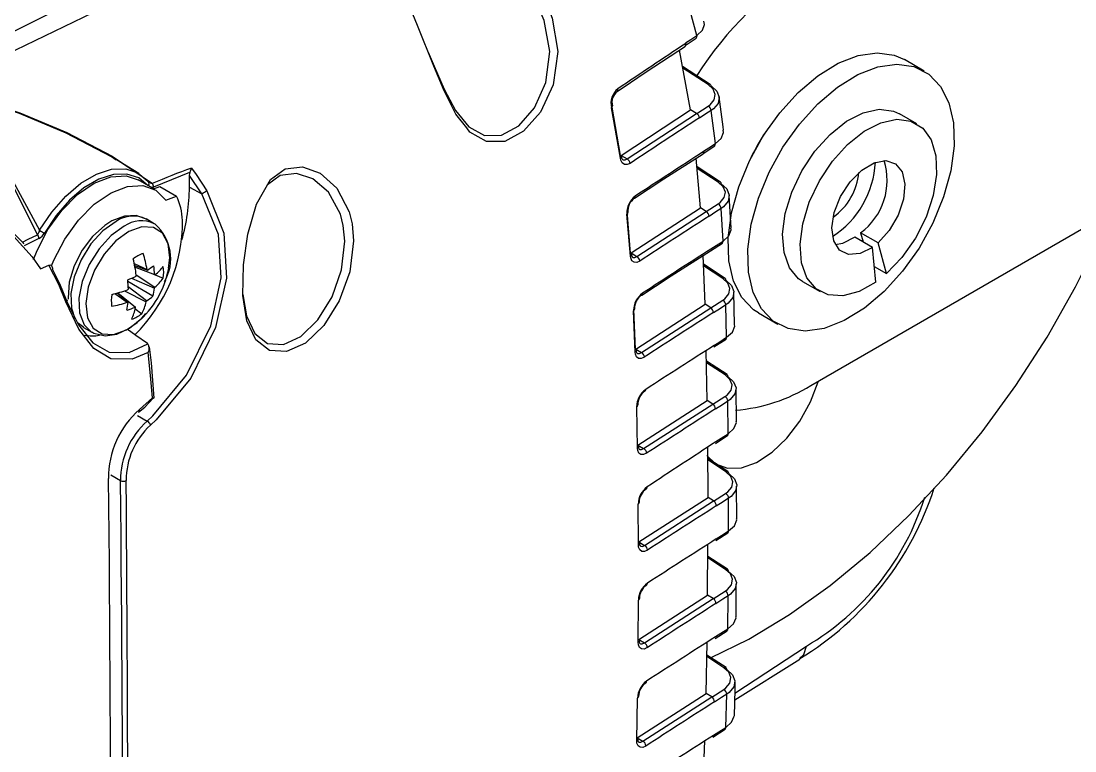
# Model space of a CAD drawing. Header units: inches. Extents: x 2.5 to 102.3, y 2 to 82.2.
# Drawn here: x 63.755 to 66.19, y 49.354 to 51.04 of the extents above; entities that cross this region are included whole.
import ezdxf

# ---------------------------------------------------------------- set-up
doc = ezdxf.new("R2010")
doc.units = ezdxf.units.IN
doc.header["$MEASUREMENT"] = 0

msp = doc.modelspace()

# ---------------------------------------------------------------- linework, layer by layer
for p, q in [((65.2896, 50.9836), (65.3153, 51.0005)), ((65.3022, 50.8352), (65.2766, 50.9729)), ((65.2905, 50.9894), (65.2908, 50.988)), ((65.8416, 50.9244), (65.7962, 50.9507)), ((65.3477, 50.8935), (65.2836, 50.9352)), ((65.3427, 50.8933), (65.2844, 50.9313)), ((65.1327, 50.8776), (65.1325, 50.8775)), ((65.1328, 50.8775), (65.1634, 50.8982)), ((65.5802, 50.1981), (66.7237, 50.8582)), ((65.1398, 50.7228), (65.1192, 50.8398)), ((65.1199, 50.8406), (65.1395, 50.7296)), ((65.1418, 50.7296), (65.3022, 50.8352)), ((65.1557, 50.7213), (65.316, 50.8267)), ((65.316, 50.8267), (65.3022, 50.8352)), ((65.3166, 50.8262), (65.3431, 50.8435)), ((65.3225, 50.8165), (65.3226, 50.8156)), ((65.825, 50.8025), (65.7847, 50.8258)), ((65.1405, 50.7289), (65.1418, 50.7296)), ((65.1418, 50.7296), (65.1557, 50.7213)), ((65.3312, 50.7341), (65.3582, 50.7517)), ((65.332, 50.739), (65.3321, 50.7382)), ((64.0272, 50.6879), (63.9754, 50.7194)), ((65.3251, 50.6083), (65.3153, 50.7232)), ((64.1442, 50.6559), (64.1442, 50.6834)), ((64.1726, 50.6411), (64.1442, 50.6834)), ((65.3711, 50.6679), (65.317, 50.7031)), ((65.3661, 50.6677), (65.3173, 50.6994)), ((64.0641, 50.6506), (64.0253, 50.673)), ((64.0492, 50.6687), (64.0491, 50.6689)), ((64.0608, 50.6525), (64.0753, 50.6581)), ((64.0753, 50.6581), (64.1141, 50.6357)), ((64.1442, 50.6559), (64.1726, 50.6411)), ((64.0896, 50.6262), (64.1141, 50.6357)), ((65.1726, 50.6307), (65.2039, 50.6513)), ((65.3957, 50.5617), (65.3914, 50.6373)), ((65.1645, 50.5042), (65.3251, 50.6083)), ((65.3382, 50.6002), (65.3251, 50.6083)), ((65.3382, 50.5997), (65.3661, 50.6175)), ((64.0628, 50.5718), (64.0439, 50.5827)), ((64.0457, 50.5816), (64.0439, 50.5827)), ((64.4994, 50.5678), (64.4928, 50.5936)), ((65.1548, 50.6009), (65.1627, 50.5041)), ((65.163, 50.4968), (65.1551, 50.5937)), ((65.1779, 50.4963), (65.3382, 50.6002)), ((65.3448, 50.5894), (65.3448, 50.5888)), ((65.3773, 50.5318), (65.3728, 50.6068)), ((64.0646, 50.5707), (64.0628, 50.5718)), ((63.7963, 50.5373), (63.7622, 50.5207)), ((65.7223, 50.5172), (65.682, 50.5404)), ((65.7353, 50.5275), (65.695, 50.5508)), ((65.695, 50.5508), (65.7008, 50.5296)), ((65.3482, 50.5093), (65.3759, 50.5272)), ((65.3492, 50.5138), (65.3492, 50.5132)), ((65.6996, 50.5339), (65.6971, 50.5317)), ((65.7303, 50.4371), (65.7223, 50.5172)), ((65.7546, 50.4566), (65.7353, 50.5275)), ((65.1634, 50.5036), (65.1645, 50.5042)), ((65.1645, 50.5042), (65.1779, 50.4963)), ((65.3357, 50.3856), (65.3312, 50.498)), ((63.7998, 50.4675), (63.819, 50.4761)), ((64.0164, 50.4801), (64.046, 50.4662)), ((64.0175, 50.475), (64.0469, 50.4647)), ((64.0637, 50.4538), (64.0181, 50.4715)), ((65.3818, 50.4455), (65.332, 50.478)), ((65.3768, 50.4453), (65.3321, 50.4744)), ((65.7267, 50.4727), (65.7546, 50.4566)), ((64.0597, 50.4046), (64.0018, 50.4386)), ((64.0105, 50.4458), (64.063, 50.4232)), ((64.0211, 50.4534), (64.0642, 50.4249)), ((64.0652, 50.4535), (64.083, 50.4458)), ((65.5611, 50.4384), (65.6013, 50.4151)), ((63.9942, 50.4169), (64.0442, 50.3916)), ((64.0451, 50.3935), (64.0027, 50.4257)), ((65.1891, 50.4069), (65.2207, 50.4274)), ((65.404, 50.3384), (65.4019, 50.4136)), ((63.9719, 50.4102), (64.0004, 50.3902)), ((64.0022, 50.3901), (63.9769, 50.4116)), ((63.9788, 50.4121), (64.019, 50.3793)), ((65.3486, 50.3771), (65.3767, 50.3951)), ((64.0179, 50.3763), (64.034, 50.3639)), ((65.1701, 50.3747), (65.1738, 50.2823)), ((65.1741, 50.2749), (65.1703, 50.3704)), ((65.1754, 50.2823), (65.3357, 50.3856)), ((65.1885, 50.2744), (65.3486, 50.3776)), ((65.3486, 50.3776), (65.3357, 50.3856)), ((65.3551, 50.3665), (65.3551, 50.366)), ((65.3855, 50.3095), (65.3834, 50.3841)), ((65.4587, 50.366), (65.5041, 50.3397)), ((63.8851, 50.3437), (63.8992, 50.3332)), ((63.8977, 50.3331), (63.8993, 50.3321)), ((63.8993, 50.3321), (63.9182, 50.3212)), ((64.0478, 50.2943), (64.0471, 50.2948)), ((65.356, 50.2871), (65.384, 50.3051)), ((65.3571, 50.2914), (65.3571, 50.2909)), ((65.1754, 50.2823), (65.1885, 50.2744)), ((65.3405, 50.1632), (65.3384, 50.2789)), ((65.3866, 50.2231), (65.3389, 50.2542)), ((65.3817, 50.2229), (65.3389, 50.2507)), ((64.0284, 50.1427), (64.0584, 50.1699)), ((65.3534, 50.1547), (65.3815, 50.1726)), ((65.4082, 50.1151), (65.4073, 50.1905)), ((65.1794, 50.0532), (65.1776, 50.1489)), ((65.1806, 50.0603), (65.3405, 50.1632)), ((65.1937, 50.0524), (65.3534, 50.1552)), ((65.3534, 50.1552), (65.3405, 50.1632)), ((65.3891, 50.0866), (65.3882, 50.1616)), ((64.024, 50.1291), (64.0464, 50.116)), ((65.3598, 50.144), (65.3598, 50.1435)), ((65.3595, 50.0642), (65.3876, 50.0823)), ((65.1806, 50.0603), (65.1937, 50.0524)), ((65.3424, 49.9392), (65.3417, 50.0555)), ((65.3607, 50.0686), (65.3607, 50.0679)), ((65.3884, 49.9991), (65.3419, 50.0294)), ((65.3834, 49.9989), (65.3419, 50.026)), ((63.9848, 49.9781), (63.9622, 49.9909)), ((65.4087, 49.89), (65.4085, 49.9658)), ((65.1828, 49.8366), (65.3424, 49.9392)), ((65.1959, 49.8288), (65.3553, 49.9313)), ((65.3553, 49.9313), (65.3424, 49.9392)), ((65.3552, 49.9308), (65.3832, 49.9486)), ((65.39, 49.8621), (65.39, 49.9376)), ((65.1815, 49.8299), (65.181, 49.9241)), ((65.3616, 49.92), (65.3616, 49.9195)), ((65.3603, 49.8397), (65.3885, 49.8577)), ((65.1828, 49.8366), (65.1959, 49.8288)), ((65.3416, 49.7138), (65.3423, 49.8312)), ((65.3616, 49.8441), (65.3616, 49.8435)), ((65.3875, 49.7736), (65.3421, 49.8032)), ((65.3826, 49.7734), (65.3421, 49.7998)), ((65.4071, 49.6638), (65.4077, 49.7401)), ((65.1822, 49.6113), (65.3416, 49.7138)), ((65.3545, 49.7059), (65.3416, 49.7138)), ((65.3545, 49.7054), (65.3824, 49.7232)), ((65.181, 49.6049), (65.1816, 49.7022)), ((65.1953, 49.6034), (65.3545, 49.7059)), ((65.3607, 49.6946), (65.3607, 49.694)), ((65.1822, 49.6113), (65.1953, 49.6034)), ((65.3586, 49.6135), (65.3867, 49.6316)), ((65.3599, 49.618), (65.3598, 49.6174)), ((65.3382, 49.4867), (65.3403, 49.6049)), ((65.4047, 49.4877), (65.5697, 49.596)), ((65.379, 49.5462), (65.3397, 49.5719)), ((65.384, 49.5465), (65.3398, 49.5753)), ((65.4043, 49.4721), (65.5547, 49.5662)), ((65.1789, 49.3841), (65.3382, 49.4867)), ((65.3511, 49.4787), (65.3382, 49.4867)), ((65.351, 49.4783), (65.3788, 49.496)), ((65.1777, 49.3781), (65.1794, 49.4762)), ((65.192, 49.3763), (65.3511, 49.4787)), ((65.3572, 49.4674), (65.3572, 49.4669)), ((65.3836, 49.4083), (65.3856, 49.485)), ((65.3539, 49.3859), (65.3821, 49.404)), ((65.3552, 49.3903), (65.3552, 49.3898)), ((65.1789, 49.3841), (65.192, 49.3763)), ((65.3308, 49.2588), (65.3352, 49.377))]:
    msp.add_line(p, q)
at = {"flags": 128}
for points in [[(65.3167, 51.0067), (65.3011, 51.0636), (65.2736, 51.1437), (65.2377, 51.2241), (65.1987, 51.2928), (65.1535, 51.3583), (65.105, 51.4172), (65.0537, 51.4709), (64.9601, 51.554), (64.8662, 51.6245), (64.6934, 51.7409), (64.5216, 51.8528), (64.4753, 51.8834)], [(64.5856, 51.4105), (64.4611, 51.3438), (64.3624, 51.2941), (64.282, 51.2567), (64.2129, 51.2272), (64.1478, 51.201), (64.0794, 51.1736), (64.0006, 51.1404), (63.9266, 51.1072), (63.8381, 51.0655), (63.7318, 51.013), (63.604, 50.9474), (63.4512, 50.8667), (63.27, 50.7685), (63.0568, 50.6508)], [(64.6586, 51.4), (64.4451, 51.2918), (64.232, 51.1945), (63.9428, 51.0693), (63.6521, 50.9293), (63.3763, 50.7835), (63.1001, 50.6296)], [(64.7848, 50.7932), (64.76, 50.8247), (64.7325, 50.8788), (64.7085, 50.9359), (64.671, 51.0299), (64.6387, 51.109), (64.6088, 51.1818), (64.594, 51.2231)], [(64.9727, 51.0706), (64.9821, 51.0469), (64.9954, 50.9692), (64.9843, 50.8922), (64.9555, 50.8297), (64.9163, 50.7852), (64.8729, 50.7618), (64.8303, 50.7615), (64.7922, 50.7836), (64.7848, 50.7932)], [(64.6957, 50.9679), (64.7095, 50.9353), (64.7327, 50.8828), (64.7592, 50.8333), (64.7898, 50.7957), (64.8256, 50.7755), (64.8653, 50.7762), (64.9055, 50.7981), (64.9416, 50.8397), (64.9678, 50.8978), (64.9772, 50.9692), (64.9636, 51.0408), (64.9545, 51.0626)], [(65.3167, 51.0067), (65.3293, 51.0185), (65.3344, 51.0318), (65.3328, 51.0397)], [(65.2905, 50.9894), (65.3026, 50.9974), (65.3167, 51.0067)], [(65.1634, 50.8982), (65.1994, 50.9225), (65.2904, 50.9819)], [(65.4206, 50.4013), (65.4014, 50.4394), (65.3908, 50.4859), (65.3892, 50.539), (65.3969, 50.5967), (65.4134, 50.6568), (65.4381, 50.7169), (65.4701, 50.7748), (65.5082, 50.8282), (65.5508, 50.8751), (65.5964, 50.9137), (65.6431, 50.9424), (65.6893, 50.9602), (65.7331, 50.9665), (65.7728, 50.9608), (65.7962, 50.9507)], [(65.4661, 50.375), (65.4468, 50.4131), (65.4362, 50.4596), (65.4347, 50.5127), (65.4424, 50.5705), (65.4589, 50.6306), (65.4836, 50.6907), (65.5156, 50.7486), (65.5536, 50.802), (65.5963, 50.8489), (65.6418, 50.8874), (65.6886, 50.9162), (65.7348, 50.934), (65.7786, 50.9402), (65.8183, 50.9346), (65.8524, 50.9173), (65.8796, 50.8891), (65.8989, 50.851), (65.9095, 50.8045), (65.911, 50.7514), (65.9034, 50.6937), (65.8869, 50.6336), (65.8622, 50.5734), (65.8302, 50.5156), (65.7921, 50.4621), (65.7495, 50.4153), (65.7039, 50.3767), (65.6571, 50.348), (65.611, 50.3301), (65.5672, 50.3239), (65.5275, 50.3296), (65.4933, 50.3468), (65.4661, 50.375)], [(65.3431, 50.8435), (65.3474, 50.8466), (65.3568, 50.8578), (65.3592, 50.8703), (65.3543, 50.8826), (65.3427, 50.8933)], [(65.3495, 50.8899), (65.3627, 50.8779), (65.3682, 50.864), (65.3655, 50.8498), (65.3548, 50.837), (65.3499, 50.8333)], [(63.7932, 50.5463), (63.738, 50.656), (63.6912, 50.7297), (63.6474, 50.799), (63.6325, 50.8337), (63.6329, 50.8432), (63.6353, 50.8475), (63.6401, 50.8509), (63.643, 50.8519), (63.6505, 50.853), (63.661, 50.8528), (63.6873, 50.8481), (63.7135, 50.8408), (63.7522, 50.8276), (63.8606, 50.7827), (63.9656, 50.728), (64.0583, 50.6649)], [(63.975, 50.7188), (63.9638, 50.7262), (63.8594, 50.7807), (63.751, 50.8265), (63.7129, 50.8398), (63.687, 50.8473), (63.661, 50.8522), (63.6507, 50.8525), (63.6433, 50.8515), (63.6406, 50.8505), (63.6366, 50.8479), (63.636, 50.8473), (63.6338, 50.8431), (63.6337, 50.8338), (63.6495, 50.7995), (63.6952, 50.7311), (63.7432, 50.658), (63.7979, 50.5566)], [(65.3781, 50.7876), (65.3774, 50.7952), (65.3681, 50.865)], [(65.3499, 50.8333), (65.3376, 50.8254), (65.3226, 50.8156)], [(65.3596, 50.7567), (65.3499, 50.8332), (65.3499, 50.8333)], [(65.5611, 50.4384), (65.5518, 50.4447), (65.5307, 50.4699), (65.5182, 50.5049), (65.5148, 50.5474), (65.5209, 50.595), (65.5361, 50.6448), (65.5595, 50.6939), (65.5896, 50.7393), (65.6247, 50.7782), (65.6627, 50.8084), (65.7013, 50.8281), (65.7382, 50.8361), (65.7712, 50.8319), (65.7847, 50.8258)], [(65.7303, 50.4371), (65.6916, 50.4155), (65.6542, 50.4053), (65.6204, 50.4074), (65.5921, 50.4214), (65.571, 50.4467), (65.5584, 50.4816), (65.5551, 50.5242), (65.5612, 50.5718), (65.5764, 50.6216), (65.5997, 50.6707), (65.6299, 50.716), (65.665, 50.755), (65.703, 50.7852), (65.7416, 50.8049), (65.7784, 50.8129), (65.8114, 50.8086), (65.8386, 50.7925), (65.8582, 50.7654), (65.8691, 50.7289), (65.8708, 50.6852), (65.863, 50.637), (65.8463, 50.5871), (65.8216, 50.5385), (65.7904, 50.4941), (65.7546, 50.4566)], [(65.3596, 50.7567), (65.3727, 50.7688), (65.3782, 50.7826), (65.3772, 50.7875)], [(65.332, 50.739), (65.3443, 50.7468), (65.3596, 50.7567)], [(65.2039, 50.6513), (65.2403, 50.6751), (65.3312, 50.7334)], [(65.3321, 50.7382), (65.332, 50.7359), (65.3312, 50.7342), (65.3308, 50.734)], [(65.1625, 50.7112), (65.1556, 50.7082), (65.1492, 50.7085), (65.1441, 50.7121), (65.1407, 50.7186), (65.1398, 50.7228)], [(65.145, 50.7204), (65.1465, 50.7193), (65.151, 50.7191), (65.1557, 50.7213)], [(65.7223, 50.5172), (65.6937, 50.5027), (65.6674, 50.5005), (65.6464, 50.5106), (65.6329, 50.5321), (65.6287, 50.5623), (65.6342, 50.5979), (65.6487, 50.6347), (65.6707, 50.6686), (65.6975, 50.6956), (65.726, 50.7126), (65.7532, 50.7178), (65.7757, 50.7104), (65.791, 50.6914), (65.7974, 50.663), (65.7942, 50.6283), (65.7816, 50.5913), (65.7612, 50.5564), (65.7353, 50.5275)], [(63.7837, 50.4889), (63.7919, 50.51), (63.817, 50.5586), (63.8489, 50.6026), (63.8853, 50.639), (63.924, 50.6655), (63.9622, 50.6802), (63.9976, 50.6822), (64.0253, 50.673)], [(63.7979, 50.5566), (63.8259, 50.5988), (63.8582, 50.6356), (63.8932, 50.6653), (63.9291, 50.6863), (63.9642, 50.6976), (63.9967, 50.6986), (64.025, 50.6892), (64.0476, 50.67)], [(64.0485, 50.6591), (64.0268, 50.6776), (63.9997, 50.6865), (63.9685, 50.6856), (63.9348, 50.6747), (63.9003, 50.6546), (63.8667, 50.6261), (63.8357, 50.5908), (63.8089, 50.5503)], [(64.1458, 50.6904), (64.1442, 50.6898), (64.0606, 50.6564)], [(64.1442, 50.6834), (64.1448, 50.6874), (64.1458, 50.6904)], [(64.1485, 50.7004), (64.1594, 50.6857), (64.1843, 50.6481)], [(64.5198, 50.5714), (64.5232, 50.532), (64.5146, 50.461), (64.4903, 50.3936), (64.4543, 50.3367), (64.4119, 50.2962), (64.3684, 50.2763), (64.3289, 50.2791), (64.2975, 50.3039), (64.2767, 50.3477), (64.2673, 50.4061), (64.2686, 50.4765), (64.2792, 50.5479), (64.2988, 50.6168), (64.3315, 50.6741), (64.3653, 50.6983), (64.4056, 50.7029), (64.4458, 50.6886), (64.4848, 50.6541), (64.5131, 50.5993), (64.5198, 50.5714)], [(64.4928, 50.5936), (64.4652, 50.6444), (64.429, 50.6751), (64.3914, 50.6877), (64.354, 50.683), (64.3242, 50.6613)], [(63.8255, 50.4745), (63.8307, 50.4876), (63.8559, 50.5362), (63.8877, 50.5802), (63.9242, 50.6166), (63.9628, 50.643), (64.0011, 50.6578), (64.0365, 50.6598), (64.0666, 50.649), (64.0896, 50.6262)], [(64.049, 50.6688), (64.0488, 50.6691), (64.0476, 50.67)], [(64.0606, 50.6564), (64.0574, 50.6556), (64.0549, 50.6559)], [(65.3661, 50.6175), (65.3708, 50.621), (65.3801, 50.6323), (65.3825, 50.6447), (65.3777, 50.657), (65.3661, 50.6677)], [(65.3729, 50.6641), (65.3861, 50.652), (65.3916, 50.638), (65.3889, 50.6237), (65.3783, 50.6108), (65.3728, 50.6068)], [(64.0464, 50.116), (64.0596, 50.1279), (64.1374, 50.2221), (64.1931, 50.3359), (64.2173, 50.4469), (64.211, 50.547), (64.1726, 50.6411)], [(64.1843, 50.6481), (64.2237, 50.5497), (64.2297, 50.4459), (64.2046, 50.3317), (64.1473, 50.215), (64.0675, 50.1185), (64.0539, 50.1063)], [(65.1725, 50.6308), (65.1725, 50.6308), (65.1724, 50.6307)], [(64.0462, 50.5812), (64.046, 50.5814), (64.0208, 50.5905), (63.9936, 50.5893), (63.9644, 50.5781), (63.9484, 50.568), (63.9202, 50.5425), (63.8961, 50.5104), (63.8777, 50.4743), (63.8664, 50.4368), (63.8635, 50.4004), (63.8641, 50.3975)], [(65.3728, 50.6068), (65.3605, 50.5989), (65.3448, 50.5888)], [(65.3481, 49.569), (65.4365, 49.6125), (65.5309, 49.6692), (65.6246, 49.7361), (65.7168, 49.8125), (65.8066, 49.8977), (65.8932, 49.991), (65.9758, 50.0913), (66.0536, 50.1979), (66.1258, 50.3097), (66.1919, 50.4257), (66.2511, 50.5447), (66.2755, 50.5995)], [(63.7583, 50.5295), (63.7097, 50.5766), (63.705, 50.5808)], [(63.7093, 50.5743), (63.7804, 50.4952), (63.7998, 50.4675)], [(63.9745, 50.5771), (63.9442, 50.5554), (63.9164, 50.525), (63.8935, 50.4885), (63.8775, 50.4493), (63.8699, 50.4108), (63.8713, 50.3765), (63.8794, 50.3531)], [(63.9934, 50.5662), (63.9631, 50.5445), (63.9353, 50.5141), (63.9123, 50.4776), (63.8964, 50.4384), (63.8887, 50.3999), (63.8901, 50.3656), (63.9005, 50.3384), (63.9177, 50.3215)], [(64.096, 50.4693), (64.0985, 50.493), (64.0946, 50.5256), (64.0816, 50.5498), (64.0607, 50.5632), (64.0341, 50.5647), (64.0042, 50.5539)], [(64.2673, 50.4083), (64.2758, 50.3588), (64.2954, 50.3182), (64.3246, 50.2953), (64.3613, 50.2929), (64.4015, 50.3116), (64.4406, 50.3495), (64.4736, 50.4026), (64.4957, 50.4654), (64.5029, 50.5314), (64.4994, 50.5678)], [(65.3773, 50.5318), (65.3906, 50.5438), (65.3962, 50.5577), (65.3954, 50.5617)], [(63.7583, 50.5295), (63.7713, 50.5358), (63.7932, 50.5463)], [(64.0042, 50.5539), (63.9741, 50.532), (63.9466, 50.5011), (63.9245, 50.4642), (63.9099, 50.425), (63.9043, 50.3873), (63.9082, 50.3547), (63.9213, 50.3305), (63.9421, 50.3171), (63.9688, 50.3157), (63.9987, 50.3264), (64.0235, 50.3436)], [(65.682, 50.5404), (65.6535, 50.526), (65.6368, 50.5231)], [(65.3492, 50.5138), (65.3615, 50.5216), (65.3773, 50.5318)], [(65.1846, 50.4855), (65.1777, 50.4825), (65.1714, 50.4827), (65.1666, 50.4862), (65.1637, 50.4926), (65.163, 50.4968)], [(65.1673, 50.4951), (65.1687, 50.4941), (65.1731, 50.494), (65.1779, 50.4963)], [(65.2207, 50.4274), (65.2573, 50.4511), (65.3481, 50.5088)], [(63.819, 50.4761), (63.8216, 50.4766), (63.8238, 50.476), (63.826, 50.4737), (63.8274, 50.4689), (63.8276, 50.466)], [(63.8582, 50.3911), (63.8419, 50.4313), (63.819, 50.4761)], [(63.8276, 50.466), (63.8436, 50.4337), (63.859, 50.3957)], [(65.3767, 50.3951), (65.3815, 50.3986), (65.3909, 50.4099), (65.3932, 50.4223), (65.3884, 50.4346), (65.3768, 50.4453)], [(65.3836, 50.4416), (65.3968, 50.4294), (65.4023, 50.4154), (65.3996, 50.4011), (65.389, 50.3881), (65.3834, 50.3841)], [(63.8594, 50.3955), (63.8613, 50.3953), (63.8619, 50.3945), (63.861, 50.3931), (63.8586, 50.3913), (63.8582, 50.3911)], [(64.0488, 50.2744), (64.012, 50.259), (63.9622, 50.26), (63.9229, 50.2832), (63.8882, 50.3283), (63.8582, 50.3911)], [(63.859, 50.3957), (63.8592, 50.3956), (63.8594, 50.3955)], [(63.8594, 50.3955), (63.8594, 50.3954), (63.8595, 50.3952), (63.8879, 50.3381), (63.921, 50.2964), (63.9582, 50.275), (64.005, 50.2744), (64.0478, 50.2943)], [(65.189, 50.4069), (65.189, 50.4069), (65.1891, 50.407)], [(65.4587, 50.366), (65.4479, 50.373), (65.4206, 50.4013)], [(63.9181, 50.3223), (63.9231, 50.3187), (63.9491, 50.3127), (63.9766, 50.3167), (64.0055, 50.3304), (64.0342, 50.3535), (64.0432, 50.3642)], [(65.3834, 50.3841), (65.3711, 50.3762), (65.3551, 50.366)], [(64.0471, 50.2948), (64.0203, 50.3137), (64.0002, 50.3279)], [(65.3855, 50.3095), (65.3988, 50.3215), (65.4044, 50.3353), (65.4038, 50.3384)], [(65.3571, 50.2914), (65.3694, 50.2993), (65.3855, 50.3095)], [(64.0584, 50.1699), (64.0544, 50.2212), (64.0488, 50.2744)], [(64.0627, 50.1689), (64.0565, 50.2502), (64.0515, 50.2871)], [(65.1953, 50.2635), (65.1883, 50.2604), (65.1821, 50.2606), (65.1773, 50.2641), (65.1746, 50.2704), (65.1741, 50.2749)], [(65.178, 50.2732), (65.1794, 50.2722), (65.1837, 50.2722), (65.1885, 50.2744)], [(65.3815, 50.1726), (65.3863, 50.1761), (65.3957, 50.1874), (65.3981, 50.1999), (65.3932, 50.2122), (65.3817, 50.2229)], [(65.3884, 50.2191), (65.4016, 50.2069), (65.4072, 50.1929), (65.4045, 50.1786), (65.3938, 50.1656), (65.3882, 50.1616)], [(65.3398, 50.0367), (65.3596, 50.0172), (65.3872, 50.0068), (65.4196, 50.0079), (65.4548, 50.0204), (65.4905, 50.0437), (65.5246, 50.0761), (65.5548, 50.1157), (65.5793, 50.16), (65.5966, 50.2063), (65.597, 50.2078)], [(64.0266, 50.1365), (64.0408, 50.1483), (64.0613, 50.1694)], [(65.3882, 50.1616), (65.3759, 50.1537), (65.3598, 50.1435)], [(65.3891, 50.0866), (65.4024, 50.0986), (65.4081, 50.1124), (65.4076, 50.115)], [(65.3607, 50.0686), (65.373, 50.0764), (65.3891, 50.0866)], [(65.2005, 50.0415), (65.1935, 50.0384), (65.1873, 50.0386), (65.1826, 50.042), (65.1799, 50.0483), (65.1794, 50.0532)], [(65.1832, 50.0512), (65.1846, 50.0503), (65.1889, 50.0502), (65.1937, 50.0524)], [(65.3832, 49.9486), (65.3881, 49.9521), (65.3975, 49.9634), (65.3998, 49.9759), (65.395, 49.9882), (65.3834, 49.9989)], [(65.3902, 49.995), (65.4034, 49.9828), (65.409, 49.9688), (65.4062, 49.9545), (65.3956, 49.9416), (65.39, 49.9376)], [(65.39, 49.9376), (65.3776, 49.9297), (65.3616, 49.9195)], [(65.39, 49.8621), (65.4033, 49.874), (65.4089, 49.8878), (65.4085, 49.89)], [(65.3616, 49.8441), (65.3739, 49.8519), (65.39, 49.8621)], [(65.2026, 49.8178), (65.1956, 49.8147), (65.1894, 49.8149), (65.1847, 49.8183), (65.182, 49.8246), (65.1815, 49.8299)], [(65.1854, 49.8276), (65.1868, 49.8266), (65.1911, 49.8265), (65.1959, 49.8288)], [(65.3824, 49.7232), (65.3872, 49.7267), (65.3966, 49.738), (65.399, 49.7504), (65.3941, 49.7627), (65.3826, 49.7734)], [(65.3893, 49.7694), (65.4025, 49.7572), (65.4081, 49.7432), (65.4054, 49.729), (65.3947, 49.7161), (65.3891, 49.7121)], [(65.3891, 49.7121), (65.3768, 49.7043), (65.3607, 49.694)], [(65.3883, 49.636), (65.3891, 49.7097), (65.3891, 49.7121)], [(65.3883, 49.636), (65.4015, 49.6479), (65.4072, 49.6617), (65.4068, 49.6637)], [(65.3599, 49.618), (65.3722, 49.6258), (65.3883, 49.636)], [(65.2021, 49.5925), (65.1951, 49.5894), (65.1889, 49.5896), (65.1842, 49.593), (65.1815, 49.5993), (65.181, 49.6049)], [(65.1848, 49.6022), (65.1862, 49.6012), (65.1905, 49.6012), (65.1953, 49.6034)], [(65.5538, 49.5674), (65.5639, 49.5769), (65.5697, 49.596)], [(65.3788, 49.496), (65.3836, 49.4995), (65.393, 49.5108), (65.3954, 49.5233), (65.3905, 49.5356), (65.379, 49.5462)], [(65.3858, 49.5421), (65.399, 49.5299), (65.4045, 49.516), (65.4018, 49.5018), (65.3911, 49.4889), (65.3856, 49.485)], [(65.4033, 49.4353), (65.405, 49.4956), (65.4052, 49.5126)], [(65.3856, 49.485), (65.3732, 49.4771), (65.3572, 49.4669)], [(65.3836, 49.4083), (65.3968, 49.4202), (65.4025, 49.434), (65.4022, 49.4352)], [(65.3552, 49.3903), (65.3676, 49.3982), (65.3836, 49.4083)], [(65.1987, 49.3653), (65.1918, 49.3622), (65.1856, 49.3624), (65.1809, 49.3658), (65.1782, 49.3721), (65.1777, 49.3781)], [(65.1815, 49.375), (65.1829, 49.374), (65.1872, 49.374), (65.192, 49.3763)]]:
    msp.add_lwpolyline(points, dxfattribs=at)
for centre, radius, start, end in [((66.0152, 50.4665), 0.8298, 121.6202, 147.3349), ((65.3113, 51.0049), 0.00569, 312.3599, 18.3247), ((73.349, 38.7506), 14.6523, 123.36445, 124.10044), ((65.2863, 50.986), 0.00492, 316.1224, 23.8992), ((65.1623, 50.8494), 0.0442, 129.3962, 192.479), ((65.1529, 50.852), 0.0325, 128.6677, 194.6011), ((65.1291, 50.8818), 0.00547, 310.9052, 18.5171), ((65.3454, 50.8893), 0.00477, 61.3574, 124.0118), ((65.345, 50.89), 0.00441, 359.1007, 53.6634), ((65.1174, 50.8433), 0.00393, 297.4497, 6.649), ((65.3076, 50.8141), 0.0151, 9.1126, 56.4373), ((65.3363, 50.8316), 0.0137, 7.2645, 60.0989), ((75.8, 34.7242), 19.2026, 123.06769, 123.63926), ((65.8222, 50.5459), 0.4202, 145.1115, 154.8939), ((65.3545, 50.7559), 0.00513, 311.388, 8.9647), ((65.1381, 50.7259), 0.00399, 14.4265, 69.7227), ((76.3921, 33.5777), 20.4159, 122.80196, 123.33038), ((65.1378, 50.7265), 0.0042, 298.6583, 4.4496), ((65.1509, 50.7267), 0.00883, 178.6718, 227.2227), ((65.149, 50.7095), 0.0136, 7.1067, 60.4776), ((65.5113, 50.7253), 0.2183, 303.0169, 356.9886), ((65.6062, 50.6719), 0.1502, 306.2643, 17.7904), ((65.2997, 47.6386), 3.2711, 110.6067, 112.3041), ((64.1188, 50.7029), 0.0298, 335.192, 355.0968), ((65.5505, 50.7027), 0.1412, 305.042, 354.9634), ((64.0431, 50.6643), 0.00749, 319.2527, 37.0807), ((64.0586, 50.6781), 0.0132, 224.9371, 268.8028), ((64.0476, 50.6575), 0.0131, 355.2967, 34.6324), ((63.6707, 50.662), 0.4735, 344.35, 359.2638), ((65.3688, 50.6637), 0.00476, 61.2657, 124.0845), ((65.3684, 50.6643), 0.00449, 357.6869, 53.3355), ((63.9757, 50.5715), 0.1526, 3.0002, 24.8762), ((64.0704, 50.8246), 0.21, 299.1209, 302.8354), ((65.2031, 50.5969), 0.0481, 126.6947, 183.8127), ((65.1693, 50.6347), 0.00508, 309.5738, 8.5691), ((65.193, 50.6014), 0.0358, 125.1507, 185.7215), ((65.3592, 50.6058), 0.0136, 4.3524, 59.9541), ((64.0139, 50.5206), 0.0689, 64.2233, 124.8902), ((65.153, 50.5975), 0.00432, 298.8747, 3.9283), ((77.83, 31.1627), 23.0928, 122.72819, 123.20176), ((65.3301, 50.5879), 0.0148, 5.7751, 56.5401), ((64.0328, 50.5097), 0.0689, 64.2233, 124.8902), ((63.7641, 50.5765), 0.364, 314.1279, 0.4679), ((63.9941, 50.4909), 0.1066, 330.3314, 48.188), ((63.7739, 50.5612), 0.0244, 322.306, 349.0331), ((63.7828, 50.5377), 0.0135, 358.3148, 39.6235), ((63.7799, 50.5656), 0.0327, 300.0314, 332.0321), ((64.8433, 52.3677), 2.0913, 240.0051, 240.3523), ((63.7485, 50.5201), 0.0136, 17.4087, 43.7625), ((77.9046, 30.8513), 23.3287, 122.56084, 123.02331), ((65.3725, 50.5313), 0.00488, 309.8374, 5.8964), ((64.0619, 50.4301), 0.077, 108.6203, 128.5149), ((63.6963, 50.4105), 0.3276, 7.3974, 14.1031), ((63.7836, 50.4239), 0.2658, 9.166, 17.3269), ((65.1609, 50.5), 0.00451, 10.593, 65.3195), ((65.1609, 50.5007), 0.00438, 298.8861, 2.4164), ((65.173, 50.4999), 0.00761, 173.2516, 220.7397), ((65.1712, 50.4845), 0.0135, 4.3264, 60.2247), ((63.8848, 50.5075), 0.2147, 310.2413, 349.7641), ((63.8406, 50.3511), 0.2355, 28.829, 29.2561), ((63.9483, 50.6217), 0.1854, 302.1044, 307.566), ((63.8562, 50.4413), 0.2079, 3.4502, 9.2613), ((63.9896, 50.5469), 0.1195, 309.0261, 321.8989), ((64.0007, 50.4615), 0.0838, 349.2124, 8.0086), ((63.8876, 50.733), 0.3123, 291.3749, 295.2322), ((63.693, 50.4099), 0.3101, 1.9988, 5.9653), ((63.7552, 50.502), 0.2704, 349.0217, 349.5024), ((64.0442, 50.5707), 0.1185, 279.4787, 280.0701), ((63.9885, 50.5121), 0.1155, 310.9478, 324.9397), ((65.3795, 50.4414), 0.00475, 61.1906, 124.1501), ((65.3791, 50.4419), 0.00456, 356.5681, 53.0751), ((63.8871, 50.7342), 0.3349, 283.4435, 289.9148), ((63.8359, 50.6276), 0.2659, 308.421, 308.9054), ((63.9131, 50.4401), 0.1508, 346.3819, 353.5823), ((63.9047, 50.54), 0.1967, 323.5638, 324.1774), ((64.0472, 50.3928), 0.0838, 169.2124, 188.0086), ((63.9172, 50.6454), 0.2684, 280.0945, 288.0612), ((63.809, 50.4069), 0.1939, 349.6137, 355.0377), ((64.0145, 50.6461), 0.2562, 266.849, 267.2339), ((63.922, 50.4211), 0.1257, 332.9461, 346.398), ((63.8627, 50.4807), 0.2023, 333.8457, 334.4541), ((63.9664, 50.5118), 0.1421, 303.6504, 311.0205), ((65.2201, 50.3709), 0.0498, 125.8538, 180.5473), ((65.2098, 50.376), 0.0371, 124.1007, 182.426), ((65.1861, 50.4108), 0.00485, 308.1479, 5.7082), ((65.3699, 50.3833), 0.0136, 3.2708, 59.8987), ((63.9368, 50.5666), 0.2046, 287.9202, 293.7002), ((63.8918, 50.4047), 0.1303, 335.7842, 348.1894), ((63.986, 50.4242), 0.077, 288.6203, 308.5149), ((63.901, 50.3463), 0.1225, 14.9939, 15.5946), ((65.1681, 50.3743), 0.00449, 299.4285, 1.0404), ((78.8338, 29.2819), 25.0248, 122.58944, 123.02479), ((65.3406, 50.3655), 0.0145, 4.027, 56.507), ((63.9201, 50.4089), 0.0961, 258.947, 279.5477), ((64.0317, 50.2835), 0.0194, 331.9056, 33.6271), ((78.6076, 29.4674), 24.6818, 122.46951, 122.90672), ((65.3807, 50.3091), 0.0048, 309.3171, 4.8124), ((65.1719, 50.2788), 0.0045, 299.204, 359.0064), ((65.1842, 50.2777), 0.00777, 172.5162, 216.2681), ((65.1818, 50.2627), 0.0135, 3.3208, 60.1269), ((65.3843, 50.2189), 0.00475, 61.1278, 124.202), ((65.3838, 50.2194), 0.00461, 355.6405, 52.8245), ((65.3734, 50.5346), 0.395, 274.7279, 301.5727), ((64.0664, 50.1904), 0.022, 248.5292, 258.1941), ((65.2279, 50.1482), 0.0504, 125.5765, 179.182), ((65.2175, 50.1536), 0.0375, 123.6963, 181.173), ((65.194, 50.1887), 0.00464, 304.6372, 5.5769), ((65.3747, 50.1609), 0.0136, 3.0388, 59.8745), ((65.1754, 50.1528), 0.00444, 298.7129, 359.8586), ((65.3455, 50.1433), 0.0143, 3.0325, 56.4012), ((64.1656, 49.9857), 0.2085, 131.1508, 180.7461), ((64.0219, 50.141), 0.0067, 316.2193, 15.0862), ((79.0975, 28.6184), 25.5358, 122.54621, 122.97138), ((64.1702, 49.9779), 0.1854, 131.8631, 179.9568), ((64.1693, 49.9794), 0.1715, 132.2853, 180.2275), ((64.0392, 50.1027), 0.0152, 13.8998, 61.3902), ((65.3843, 50.0863), 0.00479, 309.1978, 4.709), ((65.1773, 50.057), 0.0044, 298.324, 358.7697), ((65.1896, 50.0556), 0.00791, 170.4445, 215.0704), ((65.187, 50.0407), 0.0135, 3.1239, 60.0874), ((79.0887, 28.9491), 25.1886, 123.02538, 123.45758), ((65.3861, 49.995), 0.00474, 61.063, 124.2531), ((65.3856, 49.9954), 0.00466, 354.7733, 52.5918), ((-16.1035, 49.1246), 80.0652, 359.133517, 0.61428), ((-30.614, 49.009), 94.6038, 359.351656, 0.586904), ((63.9906, 49.9913), 0.0145, 246.2685, 299.8412), ((-48.2729, 49.0193), 112.2748, 359.448535, 0.489664), ((65.2314, 49.9228), 0.0505, 125.9357, 178.5959), ((65.2207, 49.9284), 0.0373, 123.8059, 180.8446), ((65.1974, 49.9632), 0.00444, 303.5226, 6.9485), ((65.1807, 50.1813), 0.7189, 301.3362, 342.2336), ((65.179, 49.9278), 0.00422, 296.9063, 0.4845), ((65.3474, 49.9195), 0.0142, 2.2497, 56.2664), ((65.3764, 49.9369), 0.0136, 3.0319, 59.8622), ((65.2592, 50.1237), 0.6123, 300.4676, 342.5278), ((79.1808, 28.259), 25.6938, 122.53677, 122.95821), ((65.3852, 49.8617), 0.00479, 309.2125, 4.6831), ((65.1797, 49.8336), 0.00419, 296.534, 359.6435), ((65.192, 49.832), 0.00816, 169.3668, 214.6871), ((65.1892, 49.8171), 0.0135, 3.125, 60.0737), ((78.7394, 28.796), 24.9392, 122.44014, 122.87388), ((65.3852, 49.7695), 0.00473, 61.0131, 124.2908), ((65.3847, 49.7699), 0.00472, 353.945, 52.3621), ((65.2319, 49.7006), 0.0504, 125.5268, 178.174), ((65.2212, 49.7062), 0.0372, 123.471, 180.4794), ((65.1981, 49.7412), 0.00452, 302.9349, 6.2245), ((65.1797, 49.7059), 0.00412, 295.9721, 359.7655), ((65.3756, 49.7114), 0.0136, 3.0248, 59.8755), ((79.1348, 28.1124), 25.603, 122.54669, 122.9689), ((65.3467, 49.6942), 0.014, 1.4742, 56.1265), ((65.3835, 49.6356), 0.00479, 309.2319, 4.6737), ((65.1792, 49.6086), 0.00407, 295.5552, 359.2626), ((65.1917, 49.6068), 0.00843, 168.4084, 214.2918), ((78.6116, 28.7806), 24.6938, 122.45551, 122.89468), ((65.1886, 49.5917), 0.0135, 3.127, 60.0865), ((65.3817, 49.5423), 0.00473, 60.9354, 124.3461), ((65.381, 49.5427), 0.00478, 353.0863, 52.1029), ((65.2299, 49.4742), 0.0505, 125.5481, 177.7226), ((65.196, 49.5148), 0.00453, 302.8831, 6.1935), ((65.219, 49.4799), 0.0371, 123.4233, 180.169), ((65.372, 49.4843), 0.0136, 2.9642, 59.9175), ((65.1778, 49.4798), 0.00401, 294.9862, 359.1242), ((78.8756, 28.3108), 25.1067, 122.5774, 123.00759), ((65.3433, 49.4672), 0.0139, 0.6584, 55.9799), ((78.36, 28.9744), 24.2056, 122.49748, 122.947), ((65.3788, 49.408), 0.00478, 309.2686, 4.3493), ((65.176, 49.3817), 0.00396, 294.6282, 358.7766), ((65.1887, 49.3797), 0.00873, 167.5273, 213.7254), ((65.1853, 49.3646), 0.0135, 3.0866, 60.1328)]:
    msp.add_arc(centre, radius, start, end)

doc.saveas('drawing.dxf')
